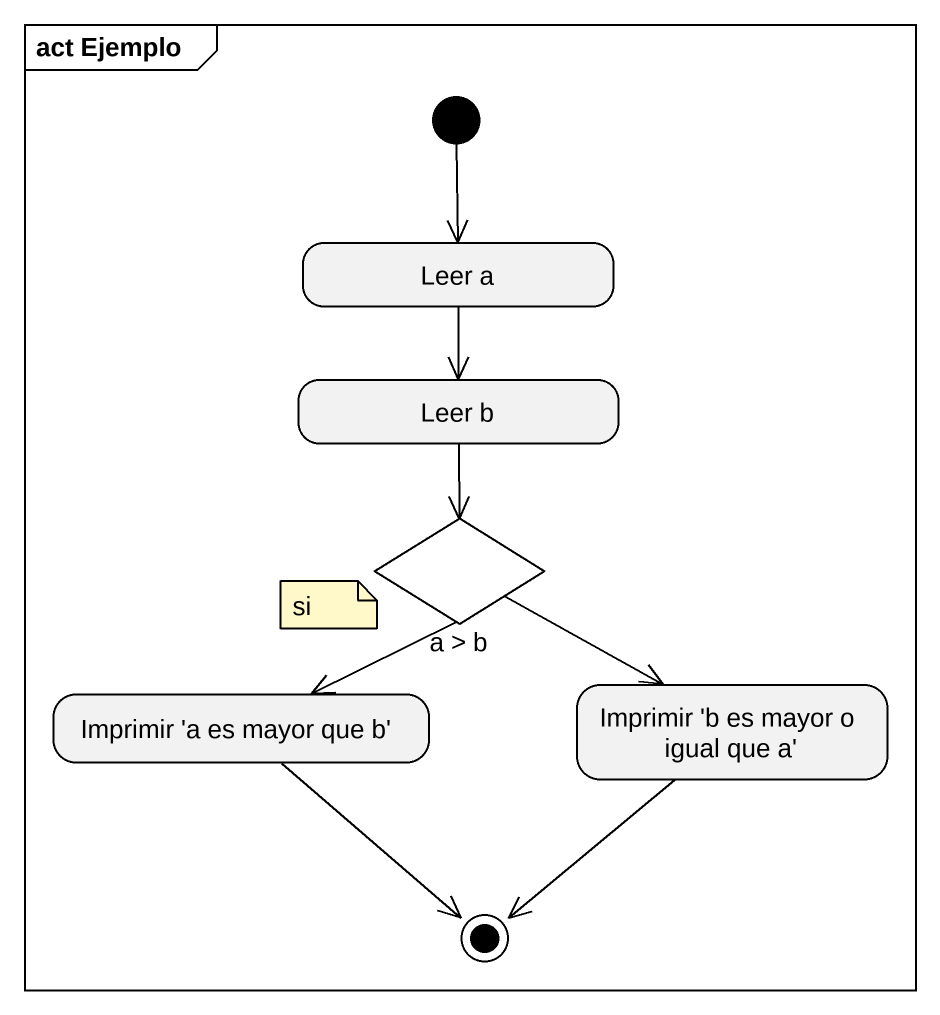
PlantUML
@startuml
mainframe act Ejemplo
hide empty description
state "Leer a" as Leer_a
state "Leer b" as Leer_b
state "a > b" as a_b <<choice>>
state "Imprimir 'a es mayor que b'" as Imprimir_a_es_mayor_que_b
state "Imprimir 'b es mayor o igual que a'" as Imprimir_b_es_mayor_o_igual
[*] --> Leer_a
Leer_a --> Leer_b
Leer_b --> a_b
a_b --> Imprimir_a_es_mayor_que_b
a_b -right-> Imprimir_b_es_mayor_o_igual
Imprimir_a_es_mayor_que_b --> [*]
Imprimir_b_es_mayor_o_igual --> [*]
note as N1
  si
end note
@enduml
